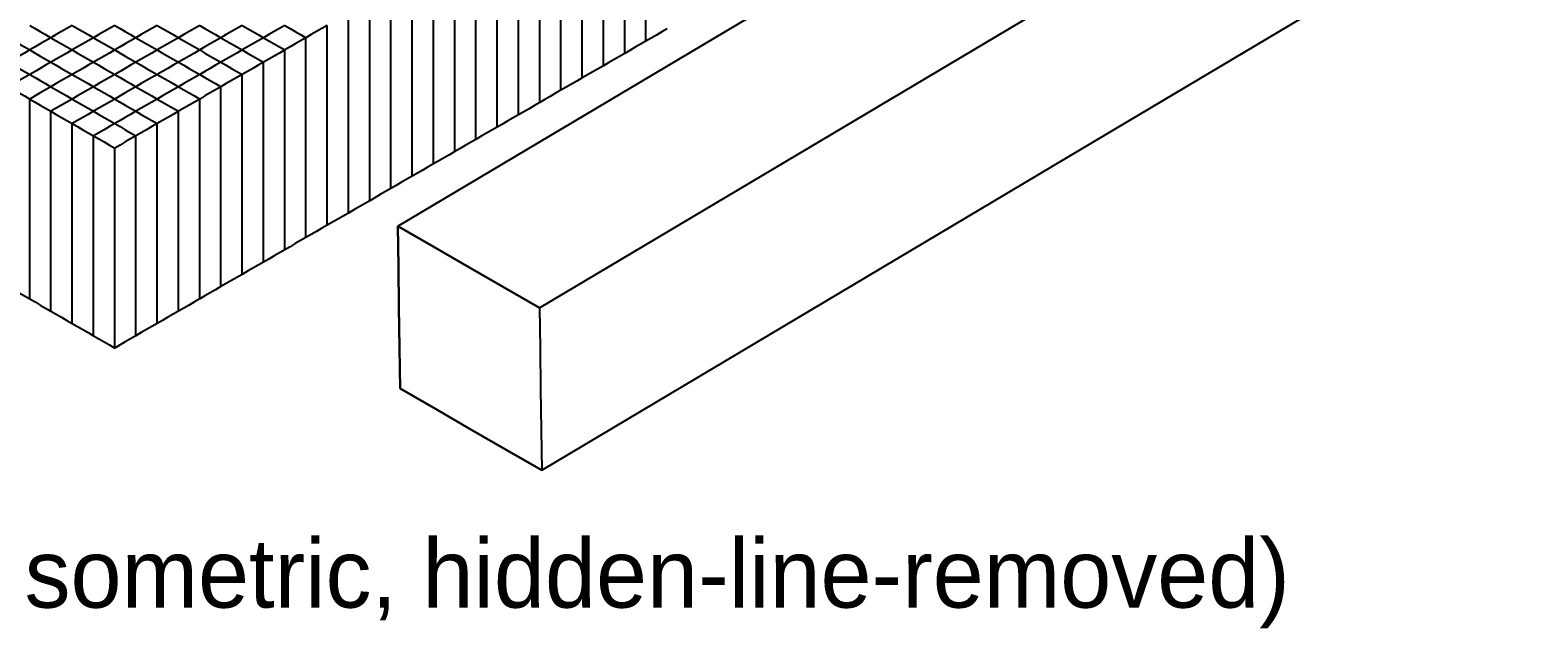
# Model space of a CAD drawing. Header units: metres. Extents: x 0 to 1028, y -291 to 246.
# Drawn here: x 228.7 to 673.3, y -291 to -111.8 of the extents above; entities that cross this region are included whole.
import ezdxf

# ---------------------------------------------------------------- set-up
doc = ezdxf.new("R2010")
doc.units = ezdxf.units.M
doc.layers.add('LAYER_02_PROJECTION', color=7, linetype='Continuous')
doc.layers.add('LAYER_04_GRID', color=7, linetype='Continuous')

msp = doc.modelspace()

# ---------------------------------------------------------------- linework, layer by layer
at = {"layer": 'LAYER_02_PROJECTION'}
for points in [[(381.36, -195.05), (542.74, -99.05), (704.12, -3.04), (865.5, 92.96), (1026.88, 188.97)], [(381.36, -195.05), (542.74, -99.05), (704.12, -3.04), (865.5, 92.96), (1026.88, 188.97)], [(382.01, -243.67), (543.39, -147.66), (704.77, -51.65), (866.15, 44.35), (1027.53, 140.36)], [(382.01, -243.67), (543.39, -147.66), (704.77, -51.65), (866.15, 44.35), (1027.53, 140.36)], [(413.23, -115.2), (413.23, -100.24), (413.23, -85.28), (413.23, -70.32), (413.23, -55.36)], [(413.23, -115.2), (413.23, -100.24), (413.23, -85.28), (413.23, -70.32), (413.23, -55.36)], [(406.87, -118.87), (406.87, -103.91), (406.87, -88.95), (406.87, -73.99), (406.87, -59.03)], [(406.87, -118.87), (406.87, -103.91), (406.87, -88.95), (406.87, -73.99), (406.87, -59.03)], [(394.14, -126.22), (394.14, -111.26), (394.14, -96.3), (394.14, -81.34), (394.14, -66.38)], [(394.14, -126.22), (394.14, -111.26), (394.14, -96.3), (394.14, -81.34), (394.14, -66.38)], [(400.51, -122.55), (400.51, -107.59), (400.51, -92.63), (400.51, -77.67), (400.51, -62.71)], [(400.51, -122.55), (400.51, -107.59), (400.51, -92.63), (400.51, -77.67), (400.51, -62.71)], [(387.78, -129.9), (387.78, -114.94), (387.78, -99.98), (387.78, -85.02), (387.78, -70.06)], [(387.78, -129.9), (387.78, -114.94), (387.78, -99.98), (387.78, -85.02), (387.78, -70.06)], [(338.94, -170.56), (500.32, -74.55)], [(338.94, -170.56), (500.32, -74.55)], [(381.41, -133.57), (381.41, -118.61), (381.41, -103.65), (381.41, -88.69), (381.41, -73.73)], [(381.41, -133.57), (381.41, -118.61), (381.41, -103.65), (381.41, -88.69), (381.41, -73.73)], [(375.05, -137.24), (375.05, -122.28), (375.05, -107.32), (375.05, -92.36), (375.05, -77.4)], [(375.05, -137.24), (375.05, -122.28), (375.05, -107.32), (375.05, -92.36), (375.05, -77.4)], [(368.69, -140.92), (368.69, -125.96), (368.69, -111), (368.69, -96.04), (368.69, -81.08)], [(368.69, -140.92), (368.69, -125.96), (368.69, -111), (368.69, -96.04), (368.69, -81.08)], [(355.96, -148.27), (355.96, -133.31), (355.96, -118.35), (355.96, -103.39), (355.96, -88.43)], [(355.96, -148.27), (355.96, -133.31), (355.96, -118.35), (355.96, -103.39), (355.96, -88.43)], [(362.32, -144.59), (362.32, -129.63), (362.32, -114.67), (362.32, -99.71), (362.32, -84.75)], [(362.32, -144.59), (362.32, -129.63), (362.32, -114.67), (362.32, -99.71), (362.32, -84.75)], [(349.59, -151.94), (349.59, -136.98), (349.59, -122.02), (349.59, -107.06), (349.59, -92.1)], [(349.59, -151.94), (349.59, -136.98), (349.59, -122.02), (349.59, -107.06), (349.59, -92.1)], [(343.23, -155.62), (343.23, -140.66), (343.23, -125.7), (343.23, -110.74), (343.23, -95.78)], [(343.23, -155.62), (343.23, -140.66), (343.23, -125.7), (343.23, -110.74), (343.23, -95.78)], [(336.87, -159.29), (336.87, -144.33), (336.87, -129.37), (336.87, -114.41), (336.87, -99.45)], [(336.87, -159.29), (336.87, -144.33), (336.87, -129.37), (336.87, -114.41), (336.87, -99.45)], [(330.5, -162.96), (330.5, -148), (330.5, -133.04), (330.5, -118.08), (330.5, -103.12)], [(330.5, -162.96), (330.5, -148), (330.5, -133.04), (330.5, -118.08), (330.5, -103.12)], [(228.68, -110.47), (230.27, -111.39), (231.86, -112.31), (233.45, -113.23), (235.04, -114.15)], [(228.68, -110.47), (230.27, -111.39), (231.86, -112.31), (233.45, -113.23), (235.04, -114.15)], [(241.41, -110.47), (239.82, -111.39), (238.22, -112.31), (236.63, -113.23), (235.04, -114.15)], [(241.41, -110.47), (239.82, -111.39), (238.22, -112.31), (236.63, -113.23), (235.04, -114.15)], [(241.41, -110.47), (243, -111.39), (244.59, -112.31), (246.18, -113.23), (247.77, -114.15)], [(241.41, -110.47), (243, -111.39), (244.59, -112.31), (246.18, -113.23), (247.77, -114.15)], [(254.13, -110.47), (252.54, -111.39), (250.95, -112.31), (249.36, -113.23), (247.77, -114.15)], [(254.13, -110.47), (252.54, -111.39), (250.95, -112.31), (249.36, -113.23), (247.77, -114.15)], [(254.13, -110.47), (255.73, -111.39), (257.32, -112.31), (258.91, -113.23), (260.5, -114.15)], [(254.13, -110.47), (255.73, -111.39), (257.32, -112.31), (258.91, -113.23), (260.5, -114.15)], [(266.86, -110.47), (265.27, -111.39), (263.68, -112.31), (262.09, -113.23), (260.5, -114.15)], [(266.86, -110.47), (265.27, -111.39), (263.68, -112.31), (262.09, -113.23), (260.5, -114.15)], [(266.86, -110.47), (268.45, -111.39), (270.04, -112.31), (271.64, -113.23), (273.23, -114.15)], [(266.86, -110.47), (268.45, -111.39), (270.04, -112.31), (271.64, -113.23), (273.23, -114.15)], [(279.59, -110.47), (278, -111.39), (276.41, -112.31), (274.82, -113.23), (273.23, -114.15)], [(279.59, -110.47), (278, -111.39), (276.41, -112.31), (274.82, -113.23), (273.23, -114.15)], [(279.59, -110.47), (281.18, -111.39), (282.77, -112.31), (284.36, -113.23), (285.95, -114.15)], [(279.59, -110.47), (281.18, -111.39), (282.77, -112.31), (284.36, -113.23), (285.95, -114.15)], [(292.32, -110.47), (290.73, -111.39), (289.14, -112.31), (287.54, -113.23), (285.95, -114.15)], [(292.32, -110.47), (290.73, -111.39), (289.14, -112.31), (287.54, -113.23), (285.95, -114.15)], [(292.32, -110.47), (293.91, -111.39), (295.5, -112.31), (297.09, -113.23), (298.68, -114.15)], [(292.32, -110.47), (293.91, -111.39), (295.5, -112.31), (297.09, -113.23), (298.68, -114.15)], [(305.05, -110.47), (303.45, -111.39), (301.86, -112.31), (300.27, -113.23), (298.68, -114.15)], [(305.05, -110.47), (303.45, -111.39), (301.86, -112.31), (300.27, -113.23), (298.68, -114.15)], [(305.05, -110.47), (306.64, -111.39), (308.23, -112.31), (309.82, -113.23), (311.41, -114.15)], [(305.05, -110.47), (306.64, -111.39), (308.23, -112.31), (309.82, -113.23), (311.41, -114.15)], [(317.77, -110.47), (316.18, -111.39), (314.59, -112.31), (313, -113.23), (311.41, -114.15)], [(317.77, -170.31), (317.77, -155.35), (317.77, -140.39), (317.77, -125.43), (317.77, -110.47)], [(317.77, -170.31), (317.77, -155.35), (317.77, -140.39), (317.77, -125.43), (317.77, -110.47)], [(324.14, -166.64), (324.14, -151.68), (324.14, -136.72), (324.14, -121.76), (324.14, -106.8)], [(324.14, -166.64), (324.14, -151.68), (324.14, -136.72), (324.14, -121.76), (324.14, -106.8)], [(222.31, -114.15), (223.91, -115.06), (225.5, -115.98), (227.09, -116.9), (228.68, -117.82)], [(222.31, -114.15), (223.91, -115.06), (225.5, -115.98), (227.09, -116.9), (228.68, -117.82)], [(235.04, -114.15), (233.45, -115.06), (231.86, -115.98), (230.27, -116.9), (228.68, -117.82)], [(235.04, -114.15), (233.45, -115.06), (231.86, -115.98), (230.27, -116.9), (228.68, -117.82)], [(235.04, -114.15), (236.63, -115.06), (238.22, -115.98), (239.82, -116.9), (241.41, -117.82)], [(235.04, -114.15), (236.63, -115.06), (238.22, -115.98), (239.82, -116.9), (241.41, -117.82)], [(247.77, -114.15), (246.18, -115.06), (244.59, -115.98), (243, -116.9), (241.41, -117.82)], [(247.77, -114.15), (246.18, -115.06), (244.59, -115.98), (243, -116.9), (241.41, -117.82)], [(247.77, -114.15), (249.36, -115.06), (250.95, -115.98), (252.54, -116.9), (254.13, -117.82)], [(247.77, -114.15), (249.36, -115.06), (250.95, -115.98), (252.54, -116.9), (254.13, -117.82)], [(260.5, -114.15), (258.91, -115.06), (257.32, -115.98), (255.73, -116.9), (254.13, -117.82)], [(260.5, -114.15), (258.91, -115.06), (257.32, -115.98), (255.73, -116.9), (254.13, -117.82)], [(260.5, -114.15), (262.09, -115.06), (263.68, -115.98), (265.27, -116.9), (266.86, -117.82)], [(260.5, -114.15), (262.09, -115.06), (263.68, -115.98), (265.27, -116.9), (266.86, -117.82)], [(273.23, -114.15), (271.64, -115.06), (270.04, -115.98), (268.45, -116.9), (266.86, -117.82)], [(273.23, -114.15), (271.64, -115.06), (270.04, -115.98), (268.45, -116.9), (266.86, -117.82)], [(273.23, -114.15), (274.82, -115.06), (276.41, -115.98), (278, -116.9), (279.59, -117.82)], [(273.23, -114.15), (274.82, -115.06), (276.41, -115.98), (278, -116.9), (279.59, -117.82)], [(285.95, -114.15), (284.36, -115.06), (282.77, -115.98), (281.18, -116.9), (279.59, -117.82)], [(285.95, -114.15), (284.36, -115.06), (282.77, -115.98), (281.18, -116.9), (279.59, -117.82)], [(285.95, -114.15), (287.54, -115.06), (289.14, -115.98), (290.73, -116.9), (292.32, -117.82)], [(285.95, -114.15), (287.54, -115.06), (289.14, -115.98), (290.73, -116.9), (292.32, -117.82)], [(298.68, -114.15), (297.09, -115.06), (295.5, -115.98), (293.91, -116.9), (292.32, -117.82)], [(298.68, -114.15), (297.09, -115.06), (295.5, -115.98), (293.91, -116.9), (292.32, -117.82)], [(298.68, -114.15), (300.27, -115.06), (301.86, -115.98), (303.45, -116.9), (305.05, -117.82)], [(298.68, -114.15), (300.27, -115.06), (301.86, -115.98), (303.45, -116.9), (305.05, -117.82)], [(311.41, -114.15), (309.82, -115.06), (308.23, -115.98), (306.64, -116.9), (305.05, -117.82)], [(311.41, -173.99), (311.41, -159.03), (311.41, -144.07), (311.41, -129.11), (311.41, -114.15)], [(311.41, -173.99), (311.41, -159.03), (311.41, -144.07), (311.41, -129.11), (311.41, -114.15)], [(413.23, -115.2), (411.64, -116.12), (410.05, -117.04), (408.46, -117.96), (406.87, -118.87)], [(419.6, -111.53), (418.01, -112.44), (416.42, -113.36), (414.82, -114.28), (413.23, -115.2)], [(228.68, -117.82), (227.09, -118.74), (225.5, -119.66), (223.91, -120.58), (222.31, -121.49)], [(228.68, -117.82), (227.09, -118.74), (225.5, -119.66), (223.91, -120.58), (222.31, -121.49)], [(228.68, -117.82), (230.27, -118.74), (231.86, -119.66), (233.45, -120.58), (235.04, -121.49)], [(228.68, -117.82), (230.27, -118.74), (231.86, -119.66), (233.45, -120.58), (235.04, -121.49)], [(241.41, -117.82), (239.82, -118.74), (238.22, -119.66), (236.63, -120.58), (235.04, -121.49)], [(241.41, -117.82), (239.82, -118.74), (238.22, -119.66), (236.63, -120.58), (235.04, -121.49)], [(241.41, -117.82), (243, -118.74), (244.59, -119.66), (246.18, -120.58), (247.77, -121.49)], [(241.41, -117.82), (243, -118.74), (244.59, -119.66), (246.18, -120.58), (247.77, -121.49)], [(254.13, -117.82), (252.54, -118.74), (250.95, -119.66), (249.36, -120.58), (247.77, -121.49)], [(254.13, -117.82), (252.54, -118.74), (250.95, -119.66), (249.36, -120.58), (247.77, -121.49)], [(254.13, -117.82), (255.73, -118.74), (257.32, -119.66), (258.91, -120.58), (260.5, -121.49)], [(254.13, -117.82), (255.73, -118.74), (257.32, -119.66), (258.91, -120.58), (260.5, -121.49)], [(266.86, -117.82), (265.27, -118.74), (263.68, -119.66), (262.09, -120.58), (260.5, -121.49)], [(266.86, -117.82), (265.27, -118.74), (263.68, -119.66), (262.09, -120.58), (260.5, -121.49)], [(266.86, -117.82), (268.45, -118.74), (270.04, -119.66), (271.64, -120.58), (273.23, -121.49)], [(266.86, -117.82), (268.45, -118.74), (270.04, -119.66), (271.64, -120.58), (273.23, -121.49)], [(279.59, -117.82), (278, -118.74), (276.41, -119.66), (274.82, -120.58), (273.23, -121.49)], [(279.59, -117.82), (278, -118.74), (276.41, -119.66), (274.82, -120.58), (273.23, -121.49)], [(279.59, -117.82), (281.18, -118.74), (282.77, -119.66), (284.36, -120.58), (285.95, -121.49)], [(279.59, -117.82), (281.18, -118.74), (282.77, -119.66), (284.36, -120.58), (285.95, -121.49)], [(292.32, -117.82), (290.73, -118.74), (289.14, -119.66), (287.54, -120.58), (285.95, -121.49)], [(292.32, -117.82), (290.73, -118.74), (289.14, -119.66), (287.54, -120.58), (285.95, -121.49)], [(292.32, -117.82), (293.91, -118.74), (295.5, -119.66), (297.09, -120.58), (298.68, -121.49)], [(292.32, -117.82), (293.91, -118.74), (295.5, -119.66), (297.09, -120.58), (298.68, -121.49)], [(305.05, -117.82), (303.45, -118.74), (301.86, -119.66), (300.27, -120.58), (298.68, -121.49)], [(305.05, -177.66), (305.05, -162.7), (305.05, -147.74), (305.05, -132.78), (305.05, -117.82)], [(305.05, -177.66), (305.05, -162.7), (305.05, -147.74), (305.05, -132.78), (305.05, -117.82)], [(406.87, -118.87), (405.28, -119.79), (403.69, -120.71), (402.1, -121.63), (400.51, -122.55)], [(222.31, -121.49), (223.91, -122.41), (225.5, -123.33), (227.09, -124.25), (228.68, -125.17)], [(222.31, -121.49), (223.91, -122.41), (225.5, -123.33), (227.09, -124.25), (228.68, -125.17)], [(235.04, -121.49), (233.45, -122.41), (231.86, -123.33), (230.27, -124.25), (228.68, -125.17)], [(235.04, -121.49), (233.45, -122.41), (231.86, -123.33), (230.27, -124.25), (228.68, -125.17)], [(235.04, -121.49), (236.63, -122.41), (238.22, -123.33), (239.82, -124.25), (241.41, -125.17)], [(235.04, -121.49), (236.63, -122.41), (238.22, -123.33), (239.82, -124.25), (241.41, -125.17)], [(247.77, -121.49), (246.18, -122.41), (244.59, -123.33), (243, -124.25), (241.41, -125.17)], [(247.77, -121.49), (246.18, -122.41), (244.59, -123.33), (243, -124.25), (241.41, -125.17)], [(247.77, -121.49), (249.36, -122.41), (250.95, -123.33), (252.54, -124.25), (254.13, -125.17)], [(247.77, -121.49), (249.36, -122.41), (250.95, -123.33), (252.54, -124.25), (254.13, -125.17)], [(260.5, -121.49), (258.91, -122.41), (257.32, -123.33), (255.73, -124.25), (254.13, -125.17)], [(260.5, -121.49), (258.91, -122.41), (257.32, -123.33), (255.73, -124.25), (254.13, -125.17)], [(260.5, -121.49), (262.09, -122.41), (263.68, -123.33), (265.27, -124.25), (266.86, -125.17)], [(260.5, -121.49), (262.09, -122.41), (263.68, -123.33), (265.27, -124.25), (266.86, -125.17)], [(273.23, -121.49), (271.64, -122.41), (270.04, -123.33), (268.45, -124.25), (266.86, -125.17)], [(273.23, -121.49), (271.64, -122.41), (270.04, -123.33), (268.45, -124.25), (266.86, -125.17)], [(273.23, -121.49), (274.82, -122.41), (276.41, -123.33), (278, -124.25), (279.59, -125.17)], [(273.23, -121.49), (274.82, -122.41), (276.41, -123.33), (278, -124.25), (279.59, -125.17)], [(285.95, -121.49), (284.36, -122.41), (282.77, -123.33), (281.18, -124.25), (279.59, -125.17)], [(285.95, -121.49), (284.36, -122.41), (282.77, -123.33), (281.18, -124.25), (279.59, -125.17)], [(285.95, -121.49), (287.54, -122.41), (289.14, -123.33), (290.73, -124.25), (292.32, -125.17)], [(285.95, -121.49), (287.54, -122.41), (289.14, -123.33), (290.73, -124.25), (292.32, -125.17)], [(298.68, -121.49), (297.09, -122.41), (295.5, -123.33), (293.91, -124.25), (292.32, -125.17)], [(298.68, -181.34), (298.68, -166.38), (298.68, -151.42), (298.68, -136.45), (298.68, -121.49)], [(298.68, -181.34), (298.68, -166.38), (298.68, -151.42), (298.68, -136.45), (298.68, -121.49)], [(400.51, -122.55), (398.91, -123.47), (397.32, -124.39), (395.73, -125.3), (394.14, -126.22)], [(228.68, -125.17), (227.09, -126.09), (225.5, -127.01), (223.91, -127.92), (222.31, -128.84)], [(228.68, -125.17), (227.09, -126.09), (225.5, -127.01), (223.91, -127.92), (222.31, -128.84)], [(222.31, -128.84), (223.91, -129.76), (225.5, -130.68), (227.09, -131.6), (228.68, -132.52)], [(228.68, -125.17), (230.27, -126.09), (231.86, -127.01), (233.45, -127.92), (235.04, -128.84)], [(228.68, -125.17), (230.27, -126.09), (231.86, -127.01), (233.45, -127.92), (235.04, -128.84)], [(235.04, -128.84), (233.45, -129.76), (231.86, -130.68), (230.27, -131.6), (228.68, -132.52)], [(235.04, -128.84), (233.45, -129.76), (231.86, -130.68), (230.27, -131.6), (228.68, -132.52)], [(241.41, -125.17), (239.82, -126.09), (238.22, -127.01), (236.63, -127.92), (235.04, -128.84)], [(241.41, -125.17), (239.82, -126.09), (238.22, -127.01), (236.63, -127.92), (235.04, -128.84)], [(235.04, -128.84), (236.63, -129.76), (238.22, -130.68), (239.82, -131.6), (241.41, -132.52)], [(235.04, -128.84), (236.63, -129.76), (238.22, -130.68), (239.82, -131.6), (241.41, -132.52)], [(241.41, -125.17), (243, -126.09), (244.59, -127.01), (246.18, -127.92), (247.77, -128.84)], [(241.41, -125.17), (243, -126.09), (244.59, -127.01), (246.18, -127.92), (247.77, -128.84)], [(247.77, -128.84), (246.18, -129.76), (244.59, -130.68), (243, -131.6), (241.41, -132.52)], [(247.77, -128.84), (246.18, -129.76), (244.59, -130.68), (243, -131.6), (241.41, -132.52)], [(254.13, -125.17), (252.54, -126.09), (250.95, -127.01), (249.36, -127.92), (247.77, -128.84)], [(254.13, -125.17), (252.54, -126.09), (250.95, -127.01), (249.36, -127.92), (247.77, -128.84)], [(247.77, -128.84), (249.36, -129.76), (250.95, -130.68), (252.54, -131.6), (254.13, -132.52)], [(247.77, -128.84), (249.36, -129.76), (250.95, -130.68), (252.54, -131.6), (254.13, -132.52)], [(254.13, -125.17), (255.73, -126.09), (257.32, -127.01), (258.91, -127.92), (260.5, -128.84)], [(254.13, -125.17), (255.73, -126.09), (257.32, -127.01), (258.91, -127.92), (260.5, -128.84)], [(260.5, -128.84), (258.91, -129.76), (257.32, -130.68), (255.73, -131.6), (254.13, -132.52)], [(260.5, -128.84), (258.91, -129.76), (257.32, -130.68), (255.73, -131.6), (254.13, -132.52)], [(266.86, -125.17), (265.27, -126.09), (263.68, -127.01), (262.09, -127.92), (260.5, -128.84)], [(266.86, -125.17), (265.27, -126.09), (263.68, -127.01), (262.09, -127.92), (260.5, -128.84)], [(260.5, -128.84), (262.09, -129.76), (263.68, -130.68), (265.27, -131.6), (266.86, -132.52)], [(260.5, -128.84), (262.09, -129.76), (263.68, -130.68), (265.27, -131.6), (266.86, -132.52)], [(266.86, -125.17), (268.45, -126.09), (270.04, -127.01), (271.64, -127.92), (273.23, -128.84)], [(266.86, -125.17), (268.45, -126.09), (270.04, -127.01), (271.64, -127.92), (273.23, -128.84)], [(273.23, -128.84), (271.64, -129.76), (270.04, -130.68), (268.45, -131.6), (266.86, -132.52)], [(273.23, -128.84), (271.64, -129.76), (270.04, -130.68), (268.45, -131.6), (266.86, -132.52)], [(279.59, -125.17), (278, -126.09), (276.41, -127.01), (274.82, -127.92), (273.23, -128.84)], [(279.59, -125.17), (278, -126.09), (276.41, -127.01), (274.82, -127.92), (273.23, -128.84)], [(273.23, -128.84), (274.82, -129.76), (276.41, -130.68), (278, -131.6), (279.59, -132.52)], [(273.23, -128.84), (274.82, -129.76), (276.41, -130.68), (278, -131.6), (279.59, -132.52)], [(279.59, -125.17), (281.18, -126.09), (282.77, -127.01), (284.36, -127.92), (285.95, -128.84)], [(279.59, -125.17), (281.18, -126.09), (282.77, -127.01), (284.36, -127.92), (285.95, -128.84)], [(285.95, -128.84), (284.36, -129.76), (282.77, -130.68), (281.18, -131.6), (279.59, -132.52)], [(292.32, -125.17), (290.73, -126.09), (289.14, -127.01), (287.54, -127.92), (285.95, -128.84)], [(285.95, -188.68), (285.95, -173.72), (285.95, -158.76), (285.95, -143.8), (285.95, -128.84)], [(285.95, -188.68), (285.95, -173.72), (285.95, -158.76), (285.95, -143.8), (285.95, -128.84)], [(292.32, -185.01), (292.32, -170.05), (292.32, -155.09), (292.32, -140.13), (292.32, -125.17)], [(292.32, -185.01), (292.32, -170.05), (292.32, -155.09), (292.32, -140.13), (292.32, -125.17)], [(394.14, -126.22), (392.55, -127.14), (390.96, -128.06), (389.37, -128.98), (387.78, -129.9)], [(228.68, -192.36), (228.68, -177.4), (228.68, -162.44), (228.68, -147.48), (228.68, -132.52)], [(228.68, -192.36), (228.68, -177.4), (228.68, -162.44), (228.68, -147.48), (228.68, -132.52)], [(228.68, -132.52), (230.27, -133.44), (231.86, -134.35), (233.45, -135.27), (235.04, -136.19)], [(241.41, -132.52), (239.82, -133.44), (238.22, -134.35), (236.63, -135.27), (235.04, -136.19)], [(241.41, -132.52), (239.82, -133.44), (238.22, -134.35), (236.63, -135.27), (235.04, -136.19)], [(241.41, -132.52), (243, -133.44), (244.59, -134.35), (246.18, -135.27), (247.77, -136.19)], [(241.41, -132.52), (243, -133.44), (244.59, -134.35), (246.18, -135.27), (247.77, -136.19)], [(254.13, -132.52), (252.54, -133.44), (250.95, -134.35), (249.36, -135.27), (247.77, -136.19)], [(254.13, -132.52), (252.54, -133.44), (250.95, -134.35), (249.36, -135.27), (247.77, -136.19)], [(254.13, -132.52), (255.73, -133.44), (257.32, -134.35), (258.91, -135.27), (260.5, -136.19)], [(254.13, -132.52), (255.73, -133.44), (257.32, -134.35), (258.91, -135.27), (260.5, -136.19)], [(266.86, -132.52), (265.27, -133.44), (263.68, -134.35), (262.09, -135.27), (260.5, -136.19)], [(266.86, -132.52), (265.27, -133.44), (263.68, -134.35), (262.09, -135.27), (260.5, -136.19)], [(266.86, -132.52), (268.45, -133.44), (270.04, -134.35), (271.64, -135.27), (273.23, -136.19)], [(266.86, -132.52), (268.45, -133.44), (270.04, -134.35), (271.64, -135.27), (273.23, -136.19)], [(279.59, -132.52), (278, -133.44), (276.41, -134.35), (274.82, -135.27), (273.23, -136.19)], [(279.59, -192.36), (279.59, -177.4), (279.59, -162.44), (279.59, -147.48), (279.59, -132.52)], [(279.59, -192.36), (279.59, -177.4), (279.59, -162.44), (279.59, -147.48), (279.59, -132.52)], [(387.78, -129.9), (386.19, -130.81), (384.6, -131.73), (383, -132.65), (381.41, -133.57)], [(235.04, -196.03), (235.04, -181.07), (235.04, -166.11), (235.04, -151.15), (235.04, -136.19)], [(235.04, -196.03), (235.04, -181.07), (235.04, -166.11), (235.04, -151.15), (235.04, -136.19)], [(235.04, -136.19), (236.63, -137.11), (238.22, -138.03), (239.82, -138.95), (241.41, -139.87)], [(247.77, -136.19), (246.18, -137.11), (244.59, -138.03), (243, -138.95), (241.41, -139.87)], [(247.77, -136.19), (246.18, -137.11), (244.59, -138.03), (243, -138.95), (241.41, -139.87)], [(247.77, -136.19), (249.36, -137.11), (250.95, -138.03), (252.54, -138.95), (254.13, -139.87)], [(247.77, -136.19), (249.36, -137.11), (250.95, -138.03), (252.54, -138.95), (254.13, -139.87)], [(260.5, -136.19), (258.91, -137.11), (257.32, -138.03), (255.73, -138.95), (254.13, -139.87)], [(260.5, -136.19), (258.91, -137.11), (257.32, -138.03), (255.73, -138.95), (254.13, -139.87)], [(260.5, -136.19), (262.09, -137.11), (263.68, -138.03), (265.27, -138.95), (266.86, -139.87)], [(260.5, -136.19), (262.09, -137.11), (263.68, -138.03), (265.27, -138.95), (266.86, -139.87)], [(273.23, -136.19), (271.64, -137.11), (270.04, -138.03), (268.45, -138.95), (266.86, -139.87)], [(273.23, -196.03), (273.23, -181.07), (273.23, -166.11), (273.23, -151.15), (273.23, -136.19)], [(273.23, -196.03), (273.23, -181.07), (273.23, -166.11), (273.23, -151.15), (273.23, -136.19)], [(375.05, -137.24), (373.46, -138.16), (371.87, -139.08), (370.28, -140), (368.69, -140.92)], [(381.41, -133.57), (379.82, -134.49), (378.23, -135.41), (376.64, -136.33), (375.05, -137.24)], [(241.41, -199.71), (241.41, -184.75), (241.41, -169.79), (241.41, -154.83), (241.41, -139.87)], [(241.41, -199.71), (241.41, -184.75), (241.41, -169.79), (241.41, -154.83), (241.41, -139.87)], [(241.41, -139.87), (243, -140.78), (244.59, -141.7), (246.18, -142.62), (247.77, -143.54)], [(254.13, -139.87), (252.54, -140.78), (250.95, -141.7), (249.36, -142.62), (247.77, -143.54)], [(254.13, -139.87), (252.54, -140.78), (250.95, -141.7), (249.36, -142.62), (247.77, -143.54)], [(254.13, -139.87), (255.73, -140.78), (257.32, -141.7), (258.91, -142.62), (260.5, -143.54)], [(254.13, -139.87), (255.73, -140.78), (257.32, -141.7), (258.91, -142.62), (260.5, -143.54)], [(266.86, -139.87), (265.27, -140.78), (263.68, -141.7), (262.09, -142.62), (260.5, -143.54)], [(266.86, -199.71), (266.86, -184.75), (266.86, -169.79), (266.86, -154.83), (266.86, -139.87)], [(266.86, -199.71), (266.86, -184.75), (266.86, -169.79), (266.86, -154.83), (266.86, -139.87)], [(368.69, -140.92), (367.09, -141.84), (365.5, -142.76), (363.91, -143.67), (362.32, -144.59)], [(247.77, -203.38), (247.77, -188.42), (247.77, -173.46), (247.77, -158.5), (247.77, -143.54)], [(247.77, -203.38), (247.77, -188.42), (247.77, -173.46), (247.77, -158.5), (247.77, -143.54)], [(247.77, -143.54), (249.36, -144.46), (250.95, -145.38), (252.54, -146.3), (254.13, -147.21)], [(260.5, -143.54), (258.91, -144.46), (257.32, -145.38), (255.73, -146.3), (254.13, -147.21)], [(260.5, -203.38), (260.5, -188.42), (260.5, -173.46), (260.5, -158.5), (260.5, -143.54)], [(260.5, -203.38), (260.5, -188.42), (260.5, -173.46), (260.5, -158.5), (260.5, -143.54)], [(362.32, -144.59), (360.73, -145.51), (359.14, -146.43), (357.55, -147.35), (355.96, -148.27)], [(254.13, -207.06), (254.13, -192.1), (254.13, -177.13), (254.13, -162.17), (254.13, -147.21)], [(355.96, -148.27), (354.37, -149.19), (352.78, -150.1), (351.18, -151.02), (349.59, -151.94)], [(343.23, -155.62), (341.64, -156.53), (340.05, -157.45), (338.46, -158.37), (336.87, -159.29)], [(349.59, -151.94), (348, -152.86), (346.41, -153.78), (344.82, -154.7), (343.23, -155.62)], [(336.87, -159.29), (335.27, -160.21), (333.68, -161.13), (332.09, -162.05), (330.5, -162.96)], [(330.5, -162.96), (328.91, -163.88), (327.32, -164.8), (325.73, -165.72), (324.14, -166.64)], [(324.14, -166.64), (322.55, -167.56), (320.96, -168.48), (319.36, -169.39), (317.77, -170.31)], [(317.77, -170.31), (316.18, -171.23), (314.59, -172.15), (313, -173.07), (311.41, -173.99)], [(338.94, -170.56), (349.54, -176.68), (360.15, -182.81), (370.76, -188.93), (381.36, -195.05)], [(339.58, -219.17), (339.42, -207.02), (339.26, -194.87), (339.1, -182.71), (338.94, -170.56)], [(381.36, -195.05), (370.76, -188.93), (360.15, -182.81), (349.54, -176.68), (338.94, -170.56)], [(338.94, -170.56), (339.1, -182.71), (339.26, -194.87), (339.42, -207.02), (339.58, -219.17)], [(305.05, -177.66), (303.45, -178.58), (301.86, -179.5), (300.27, -180.42), (298.68, -181.34)], [(311.41, -173.99), (309.82, -174.91), (308.23, -175.82), (306.64, -176.74), (305.05, -177.66)], [(298.68, -181.34), (297.09, -182.25), (295.5, -183.17), (293.91, -184.09), (292.32, -185.01)], [(292.32, -185.01), (290.73, -185.93), (289.14, -186.85), (287.54, -187.77), (285.95, -188.68)], [(222.31, -188.68), (223.91, -189.6), (225.5, -190.52), (227.09, -191.44), (228.68, -192.36)], [(285.95, -188.68), (284.36, -189.6), (282.77, -190.52), (281.18, -191.44), (279.59, -192.36)], [(228.68, -192.36), (230.27, -193.28), (231.86, -194.2), (233.45, -195.11), (235.04, -196.03)], [(279.59, -192.36), (278, -193.28), (276.41, -194.2), (274.82, -195.11), (273.23, -196.03)], [(381.36, -195.05), (381.52, -207.21), (381.68, -219.36), (381.85, -231.51), (382.01, -243.67)], [(381.36, -195.05), (381.52, -207.21), (381.68, -219.36), (381.85, -231.51), (382.01, -243.67)], [(235.04, -196.03), (236.63, -196.95), (238.22, -197.87), (239.82, -198.79), (241.41, -199.71)], [(241.41, -199.71), (243, -200.63), (244.59, -201.54), (246.18, -202.46), (247.77, -203.38)], [(266.86, -199.71), (265.27, -200.63), (263.68, -201.54), (262.09, -202.46), (260.5, -203.38)], [(273.23, -196.03), (271.64, -196.95), (270.04, -197.87), (268.45, -198.79), (266.86, -199.71)], [(247.77, -203.38), (249.36, -204.3), (250.95, -205.22), (252.54, -206.14), (254.13, -207.06)], [(260.5, -203.38), (258.91, -204.3), (257.32, -205.22), (255.73, -206.14), (254.13, -207.06)], [(382.01, -243.67), (371.4, -237.54), (360.79, -231.42), (350.19, -225.29), (339.58, -219.17)], [(339.58, -219.17), (350.19, -225.29), (360.79, -231.42), (371.4, -237.54), (382.01, -243.67)]]:
    msp.add_lwpolyline(points, dxfattribs=at)

# ---------------------------------------------------------------- texts
at = {"layer": 'LAYER_04_GRID'}
msp.add_text('AXONOMETRIC (isometric, hidden-line-removed)', height=20.559, dxfattribs=at).set_placement((-0.42, -284.78))

doc.saveas('drawing.dxf')
